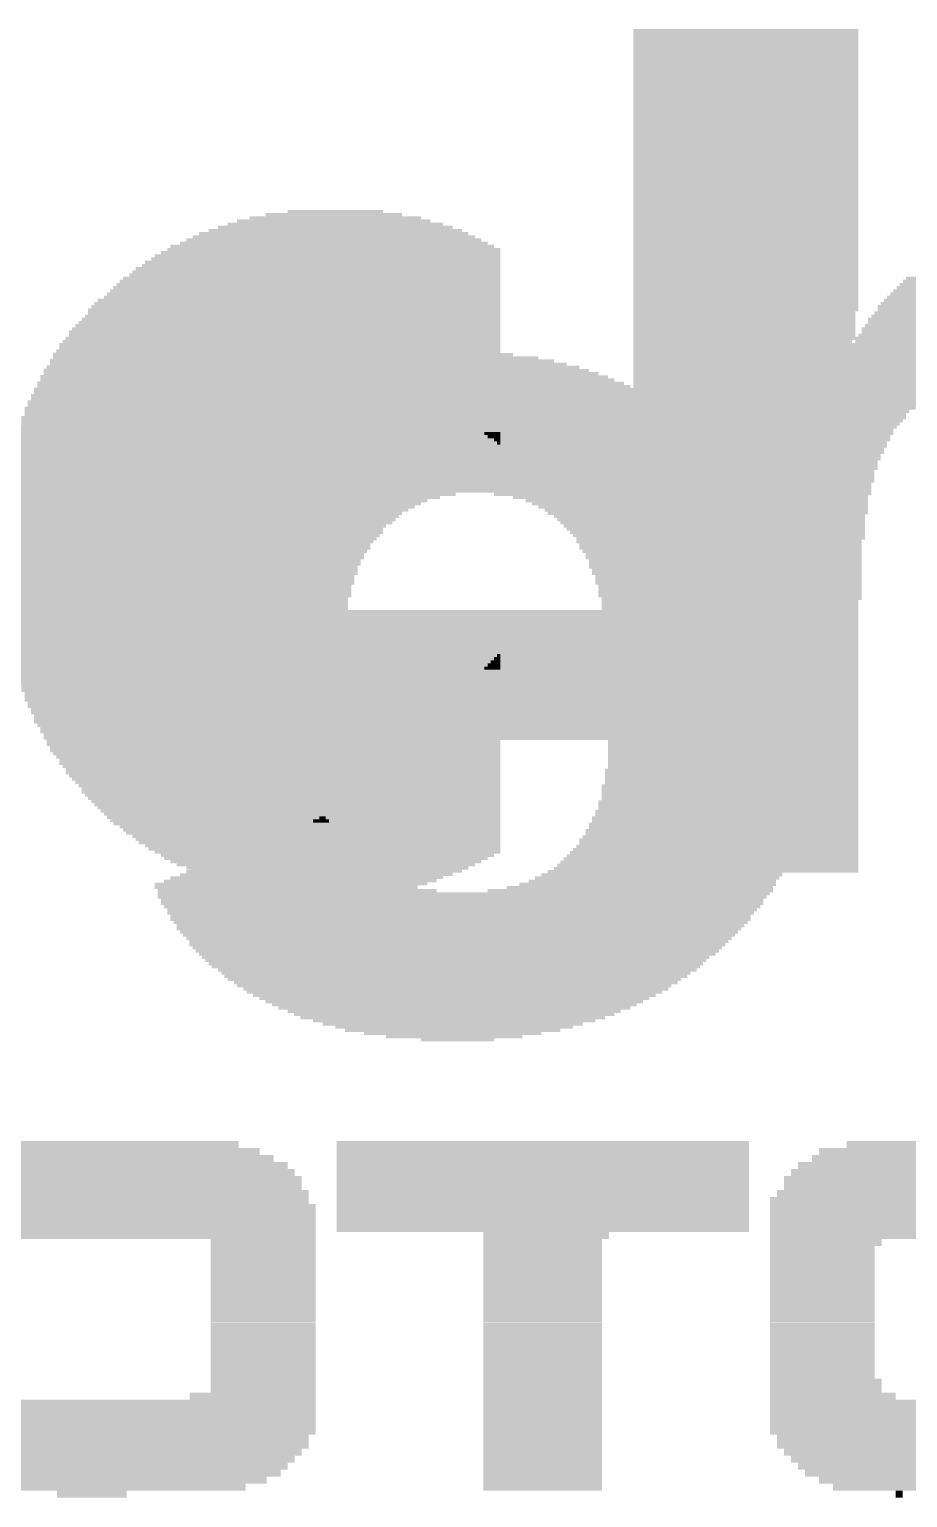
# Model space of a CAD drawing. Extents: x -21 to 88, y -12 to 76.
# Drawn here: x 48.31 to 51.08, y 33.715 to 38.344 of the extents above; entities that cross this region are included whole.
import ezdxf

# ---------------------------------------------------------------- set-up
doc = ezdxf.new("R2010")
doc.units = 0
doc.layers.add('21', color=253, linetype='CONTINUOUS')
doc.layers.add('22', color=253, linetype='CONTINUOUS')

# ---------------------------------------------------------------- blocks, each defined once
blk = doc.blocks.new('RECT')
blk.add_solid([(-0.5, -0.5), (0.5, -0.5), (-0.5, 0.5), (0.5, 0.5)])

msp = doc.modelspace()

# ---------------------------------------------------------------- block references
at = {"layer": '21'}
for p, xscale, yscale in [((50.57, 38.34), 0.71, 0.01), ((50.57, 38.33), 0.71, 0.01), ((50.57, 38.32), 0.71, 0.01), ((50.57, 38.31), 0.71, 0.01), ((50.57, 38.3), 0.71, 0.01), ((50.57, 38.29), 0.71, 0.01), ((50.57, 38.28), 0.71, 0.01), ((50.57, 38.27), 0.71, 0.01), ((50.57, 38.26), 0.71, 0.01), ((50.57, 38.25), 0.71, 0.01), ((50.57, 38.24), 0.71, 0.01), ((50.57, 38.23), 0.71, 0.01), ((50.57, 38.22), 0.71, 0.01), ((50.57, 38.21), 0.71, 0.01), ((50.57, 38.2), 0.71, 0.01), ((50.57, 38.19), 0.71, 0.01), ((50.57, 38.18), 0.71, 0.01), ((50.57, 38.17), 0.71, 0.01), ((50.57, 38.16), 0.71, 0.01), ((50.57, 38.15), 0.71, 0.01), ((50.57, 38.14), 0.71, 0.01), ((50.57, 38.13), 0.71, 0.01), ((50.57, 38.12), 0.71, 0.01), ((50.57, 38.11), 0.71, 0.01), ((50.57, 38.1), 0.71, 0.01), ((50.57, 38.09), 0.71, 0.01), ((50.57, 38.08), 0.71, 0.01), ((50.57, 38.07), 0.71, 0.01), ((50.57, 38.06), 0.71, 0.01), ((50.57, 38.05), 0.71, 0.01), ((50.57, 38.04), 0.71, 0.01), ((50.57, 38.03), 0.71, 0.01), ((50.57, 38.02), 0.71, 0.01), ((50.57, 38.01), 0.71, 0.01), ((50.57, 38), 0.71, 0.01), ((50.57, 37.99), 0.71, 0.01), ((50.57, 37.98), 0.71, 0.01), ((50.57, 37.97), 0.71, 0.01), ((50.57, 37.96), 0.71, 0.01), ((50.57, 37.95), 0.71, 0.01), ((50.57, 37.94), 0.71, 0.01), ((50.57, 37.93), 0.71, 0.01), ((50.57, 37.92), 0.71, 0.01), ((50.57, 37.91), 0.71, 0.01), ((50.57, 37.9), 0.71, 0.01), ((50.57, 37.89), 0.71, 0.01), ((50.57, 37.88), 0.71, 0.01), ((50.57, 37.87), 0.71, 0.01), ((50.57, 37.86), 0.71, 0.01), ((50.57, 37.85), 0.71, 0.01), ((50.57, 37.84), 0.71, 0.01), ((50.57, 37.83), 0.71, 0.01), ((50.57, 37.82), 0.71, 0.01), ((49.275, 37.77), 0.3, 0.01), ((50.57, 37.81), 0.71, 0.01), ((50.57, 37.8), 0.71, 0.01), ((50.57, 37.79), 0.71, 0.01), ((50.57, 37.78), 0.71, 0.01), ((50.57, 37.77), 0.71, 0.01), ((49.275, 37.73), 0.68, 0.01), ((49.27, 37.74), 0.61, 0.01), ((49.275, 37.75), 0.54, 0.01), ((49.27, 37.76), 0.43, 0.01), ((50.57, 37.76), 0.71, 0.01), ((50.57, 37.75), 0.71, 0.01), ((50.57, 37.74), 0.71, 0.01), ((50.57, 37.73), 0.71, 0.01), ((49.27, 37.68), 0.93, 0.01), ((49.27, 37.69), 0.89, 0.01), ((49.27, 37.7), 0.85, 0.01), ((49.275, 37.71), 0.8, 0.01), ((49.275, 37.72), 0.74, 0.01), ((50.57, 37.72), 0.71, 0.01), ((50.57, 37.71), 0.71, 0.01), ((50.57, 37.7), 0.71, 0.01), ((50.57, 37.69), 0.71, 0.01), ((50.57, 37.68), 0.71, 0.01), ((49.26, 37.64), 1.07, 0.01), ((49.27, 37.65), 1.05, 0.01), ((49.265, 37.66), 1.02, 0.01), ((49.27, 37.67), 0.97, 0.01), ((50.57, 37.67), 0.71, 0.01), ((50.57, 37.66), 0.71, 0.01), ((50.57, 37.65), 0.71, 0.01), ((50.57, 37.64), 0.71, 0.01), ((49.22, 37.59), 1.15, 0.01), ((49.23, 37.6), 1.13, 0.01), ((49.235, 37.61), 1.12, 0.01), ((49.245, 37.62), 1.1, 0.01), ((49.25, 37.63), 1.09, 0.01), ((50.57, 37.63), 0.71, 0.01), ((50.57, 37.62), 0.71, 0.01), ((50.57, 37.61), 0.71, 0.01), ((50.57, 37.6), 0.71, 0.01), ((50.57, 37.59), 0.71, 0.01), ((49.19, 37.54), 1.21, 0.01), ((49.195, 37.55), 1.2, 0.01), ((49.2, 37.56), 1.19, 0.01), ((49.21, 37.57), 1.17, 0.01), ((49.215, 37.58), 1.16, 0.01), ((50.57, 37.58), 0.71, 0.01), ((50.57, 37.57), 0.71, 0.01), ((50.57, 37.56), 0.71, 0.01), ((50.57, 37.55), 0.71, 0.01), ((50.57, 37.54), 0.71, 0.01), ((51.65, 37.54), 1.19, 0.01), ((51.65, 37.55), 1.17, 0.01), ((51.65, 37.56), 1.15, 0.01), ((49.17, 37.5), 1.25, 0.01), ((49.175, 37.51), 1.24, 0.01), ((49.18, 37.52), 1.23, 0.01), ((49.185, 37.53), 1.22, 0.01), ((50.57, 37.53), 0.71, 0.01), ((50.57, 37.52), 0.71, 0.01), ((50.57, 37.51), 0.71, 0.01), ((50.57, 37.5), 0.71, 0.01), ((51.645, 37.5), 1.26, 0.01), ((51.645, 37.51), 1.24, 0.01), ((51.645, 37.52), 1.22, 0.01), ((51.65, 37.53), 1.21, 0.01), ((49.145, 37.46), 1.3, 0.01), ((49.145, 37.45), 1.3, 0.01), ((49.15, 37.47), 1.29, 0.01), ((49.155, 37.48), 1.28, 0.01), ((49.16, 37.49), 1.27, 0.01), ((50.57, 37.49), 0.71, 0.01), ((50.57, 37.48), 0.71, 0.01), ((50.57, 37.47), 0.71, 0.01), ((50.57, 37.46), 0.71, 0.01), ((50.565, 37.45), 0.7, 0.01), ((51.64, 37.45), 1.33, 0.01), ((51.64, 37.47), 1.31, 0.01), ((51.64, 37.46), 1.31, 0.01), ((51.64, 37.48), 1.29, 0.01), ((51.64, 37.49), 1.27, 0.01), ((49.12, 37.4), 1.35, 0.01), ((49.125, 37.41), 1.34, 0.01), ((49.13, 37.42), 1.33, 0.01), ((49.135, 37.43), 1.32, 0.01), ((49.14, 37.44), 1.31, 0.01), ((50.565, 37.44), 0.7, 0.01), ((50.565, 37.43), 0.7, 0.01), ((50.565, 37.42), 0.7, 0.01), ((50.565, 37.41), 0.7, 0.01), ((50.565, 37.4), 0.7, 0.01), ((51.63, 37.4), 1.39, 0.01), ((51.635, 37.41), 1.38, 0.01), ((51.635, 37.43), 1.36, 0.01), ((51.635, 37.42), 1.36, 0.01), ((51.635, 37.44), 1.34, 0.01), ((49.105, 37.36), 1.38, 0.01), ((49.11, 37.37), 1.37, 0.01), ((49.115, 37.39), 1.36, 0.01), ((49.115, 37.38), 1.36, 0.01), ((50.565, 37.39), 0.7, 0.01), ((50.565, 37.38), 0.7, 0.01), ((51.275, 37.37), 2.12, 0.01), ((50.56, 37.36), 0.69, 0.01), ((51.63, 37.36), 1.43, 0.01), ((51.63, 37.38), 1.41, 0.01), ((51.635, 37.39), 1.4, 0.01), ((49.09, 37.32), 1.41, 0.01), ((49.09, 37.31), 1.41, 0.01), ((49.095, 37.33), 1.4, 0.01), ((49.1, 37.35), 1.39, 0.01), ((49.1, 37.34), 1.39, 0.01), ((51.28, 37.35), 2.13, 0.01), ((51.28, 37.34), 2.13, 0.01), ((51.285, 37.33), 2.14, 0.01), ((51.285, 37.32), 2.14, 0.01), ((51.285, 37.31), 2.14, 0.01), ((49.075, 37.27), 1.44, 0.01), ((49.08, 37.28), 1.43, 0.01), ((49.085, 37.3), 1.42, 0.01), ((49.085, 37.29), 1.42, 0.01), ((51.29, 37.3), 2.15, 0.01), ((51.29, 37.29), 2.15, 0.01), ((51.29, 37.28), 2.15, 0.01), ((51.29, 37.27), 2.15, 0.01), ((49.065, 37.23), 1.46, 0.01), ((49.065, 37.22), 1.46, 0.01), ((49.07, 37.25), 1.45, 0.01), ((49.07, 37.24), 1.45, 0.01), ((49.075, 37.26), 1.44, 0.01), ((51.29, 37.26), 2.15, 0.01), ((51.295, 37.25), 2.16, 0.01), ((51.295, 37.24), 2.16, 0.01), ((51.295, 37.23), 2.16, 0.01), ((50.74, 37.22), 1.05, 0.01), ((48.74, 37.17), 0.87, 0.01), ((48.77, 37.19), 0.91, 0.01), ((48.755, 37.18), 0.88, 0.01), ((48.82, 37.21), 0.99, 0.01), ((48.79, 37.2), 0.93, 0.01), ((49.625, 37.21), 0.34, 0.01), ((49.65, 37.2), 0.29, 0.01), ((49.67, 37.19), 0.25, 0.01), ((49.68, 37.18), 0.23, 0.01), ((49.695, 37.17), 0.2, 0.01), ((50.7, 37.2), 0.97, 0.01), ((50.69, 37.19), 0.95, 0.01), ((50.68, 37.18), 0.93, 0.01), ((50.67, 37.17), 0.91, 0.01), ((48.715, 37.15), 0.84, 0.01), ((48.705, 37.14), 0.82, 0.01), ((48.7, 37.13), 0.81, 0.01), ((48.73, 37.16), 0.85, 0.01), ((49.705, 37.16), 0.18, 0.01), ((49.71, 37.15), 0.17, 0.01), ((49.72, 37.14), 0.15, 0.01), ((49.73, 37.13), 0.13, 0.01), ((50.665, 37.16), 0.9, 0.01), ((50.66, 37.15), 0.89, 0.01), ((50.65, 37.14), 0.87, 0.01), ((50.645, 37.13), 0.86, 0.01), ((48.67, 37.09), 0.79, 0.01), ((48.665, 37.08), 0.78, 0.01), ((48.69, 37.12), 0.81, 0.01), ((48.685, 37.11), 0.8, 0.01), ((48.68, 37.1), 0.79, 0.01), ((49.74, 37.12), 0.11, 0.01), ((49.745, 37.11), 0.1, 0.01), ((49.75, 37.1), 0.09, 0.01), ((49.76, 37.09), 0.07, 0.01), ((49.765, 37.08), 0.06, 0.01), ((50.645, 37.12), 0.86, 0.01), ((50.64, 37.11), 0.85, 0.01), ((50.635, 37.1), 0.84, 0.01), ((50.63, 37.09), 0.83, 0.01), ((50.625, 37.08), 0.82, 0.01), ((48.635, 37.03), 0.76, 0.01), ((48.65, 37.06), 0.77, 0.01), ((48.645, 37.05), 0.76, 0.01), ((48.645, 37.04), 0.76, 0.01), ((48.66, 37.07), 0.77, 0.01), ((49.77, 37.07), 0.05, 0.01), ((49.775, 37.06), 0.04, 0.01), ((49.785, 37.05), 0.02, 0.01), ((49.79, 37.04), 0.01, 0.01), ((50.625, 37.07), 0.82, 0.01), ((50.62, 37.06), 0.81, 0.01), ((50.62, 37.05), 0.81, 0.01), ((50.615, 37.04), 0.8, 0.01), ((50.615, 37.03), 0.8, 0.01), ((48.62, 36.99), 0.75, 0.01), ((48.63, 37.02), 0.75, 0.01), ((48.63, 37.01), 0.75, 0.01), ((48.625, 37), 0.74, 0.01), ((50.61, 37.02), 0.79, 0.01), ((50.61, 37.01), 0.79, 0.01), ((50.605, 37), 0.78, 0.01), ((50.605, 36.99), 0.78, 0.01), ((48.6, 36.94), 0.73, 0.01), ((48.615, 36.98), 0.74, 0.01), ((48.615, 36.97), 0.74, 0.01), ((48.61, 36.96), 0.73, 0.01), ((48.61, 36.95), 0.73, 0.01), ((50.6, 36.98), 0.77, 0.01), ((50.6, 36.97), 0.77, 0.01), ((50.6, 36.96), 0.77, 0.01), ((50.595, 36.95), 0.76, 0.01), ((50.595, 36.94), 0.76, 0.01), ((48.6, 36.93), 0.73, 0.01), ((48.595, 36.92), 0.72, 0.01), ((48.595, 36.91), 0.72, 0.01), ((48.595, 36.9), 0.72, 0.01), ((50.595, 36.93), 0.76, 0.01), ((50.595, 36.92), 0.76, 0.01), ((50.59, 36.91), 0.75, 0.01), ((50.59, 36.9), 0.75, 0.01), ((48.585, 36.88), 0.72, 0.01), ((48.585, 36.87), 0.72, 0.01), ((48.585, 36.86), 0.72, 0.01), ((48.585, 36.85), 0.72, 0.01), ((48.595, 36.89), 0.72, 0.01), ((50.59, 36.89), 0.75, 0.01), ((50.59, 36.88), 0.75, 0.01), ((50.585, 36.87), 0.74, 0.01), ((50.585, 36.86), 0.74, 0.01), ((50.585, 36.85), 0.74, 0.01), ((48.585, 36.84), 0.72, 0.01), ((48.58, 36.83), 0.71, 0.01), ((48.58, 36.82), 0.71, 0.01), ((48.58, 36.81), 0.71, 0.01), ((48.58, 36.8), 0.71, 0.01), ((50.585, 36.84), 0.74, 0.01), ((50.585, 36.83), 0.74, 0.01), ((50.585, 36.82), 0.74, 0.01), ((50.58, 36.81), 0.73, 0.01), ((50.58, 36.8), 0.73, 0.01), ((48.575, 36.78), 0.72, 0.01), ((48.575, 36.77), 0.72, 0.01), ((48.575, 36.76), 0.72, 0.01), ((48.58, 36.79), 0.71, 0.01), ((50.58, 36.79), 0.73, 0.01), ((50.58, 36.78), 0.73, 0.01), ((50.58, 36.77), 0.73, 0.01), ((50.58, 36.76), 0.73, 0.01), ((48.575, 36.75), 0.72, 0.01), ((48.57, 36.74), 0.71, 0.01), ((48.57, 36.73), 0.71, 0.01), ((48.57, 36.72), 0.71, 0.01), ((48.57, 36.71), 0.71, 0.01), ((50.58, 36.75), 0.73, 0.01), ((50.58, 36.74), 0.73, 0.01), ((50.575, 36.73), 0.72, 0.01), ((50.575, 36.72), 0.72, 0.01), ((50.575, 36.71), 0.72, 0.01), ((48.57, 36.7), 0.71, 0.01), ((48.57, 36.69), 0.71, 0.01), ((48.57, 36.68), 0.71, 0.01), ((48.57, 36.67), 0.71, 0.01), ((48.57, 36.66), 0.71, 0.01), ((50.575, 36.7), 0.72, 0.01), ((50.575, 36.69), 0.72, 0.01), ((50.575, 36.68), 0.72, 0.01), ((50.575, 36.67), 0.72, 0.01), ((50.575, 36.66), 0.72, 0.01), ((48.575, 36.65), 0.72, 0.01), ((48.575, 36.64), 0.72, 0.01), ((48.575, 36.63), 0.72, 0.01), ((48.575, 36.62), 0.72, 0.01), ((50.575, 36.65), 0.72, 0.01), ((50.575, 36.64), 0.72, 0.01), ((50.575, 36.63), 0.72, 0.01), ((50.575, 36.62), 0.72, 0.01), ((48.575, 36.61), 0.72, 0.01), ((48.58, 36.6), 0.71, 0.01), ((48.58, 36.59), 0.71, 0.01), ((48.58, 36.58), 0.71, 0.01), ((48.585, 36.57), 0.72, 0.01), ((50.575, 36.61), 0.72, 0.01), ((50.575, 36.6), 0.72, 0.01), ((50.575, 36.59), 0.72, 0.01), ((50.575, 36.58), 0.72, 0.01), ((50.575, 36.57), 0.72, 0.01), ((48.585, 36.56), 0.72, 0.01), ((48.585, 36.55), 0.72, 0.01), ((48.585, 36.54), 0.72, 0.01), ((48.59, 36.53), 0.73, 0.01), ((48.59, 36.52), 0.73, 0.01), ((50.575, 36.56), 0.72, 0.01), ((50.575, 36.55), 0.72, 0.01), ((50.57, 36.54), 0.71, 0.01), ((50.57, 36.53), 0.71, 0.01), ((50.57, 36.52), 0.71, 0.01), ((48.59, 36.51), 0.73, 0.01), ((48.595, 36.5), 0.72, 0.01), ((48.6, 36.49), 0.73, 0.01), ((48.6, 36.48), 0.73, 0.01), ((50.57, 36.51), 0.71, 0.01), ((50.57, 36.5), 0.71, 0.01), ((50.57, 36.49), 0.71, 0.01), ((50.57, 36.48), 0.71, 0.01), ((48.6, 36.47), 0.73, 0.01), ((48.605, 36.46), 0.74, 0.01), ((48.605, 36.45), 0.74, 0.01), ((48.61, 36.44), 0.75, 0.01), ((48.615, 36.43), 0.74, 0.01), ((50.57, 36.47), 0.71, 0.01), ((50.57, 36.46), 0.71, 0.01), ((50.57, 36.45), 0.71, 0.01), ((50.57, 36.44), 0.71, 0.01), ((50.57, 36.43), 0.71, 0.01), ((48.62, 36.42), 0.75, 0.01), ((48.62, 36.41), 0.75, 0.01), ((48.625, 36.4), 0.76, 0.01), ((48.635, 36.39), 0.76, 0.01), ((50.57, 36.42), 0.71, 0.01), ((50.57, 36.41), 0.71, 0.01), ((50.57, 36.4), 0.71, 0.01), ((50.57, 36.39), 0.71, 0.01), ((48.635, 36.38), 0.76, 0.01), ((48.64, 36.37), 0.77, 0.01), ((48.645, 36.36), 0.78, 0.01), ((48.65, 36.35), 0.79, 0.01), ((48.655, 36.34), 0.78, 0.01), ((49.775, 36.34), 0.04, 0.01), ((49.78, 36.35), 0.03, 0.01), ((49.785, 36.36), 0.02, 0.01), ((49.79, 36.37), 0.01, 0.01), ((50.57, 36.38), 0.71, 0.01), ((50.57, 36.37), 0.71, 0.01), ((50.57, 36.36), 0.71, 0.01), ((50.57, 36.35), 0.71, 0.01), ((50.57, 36.34), 0.71, 0.01), ((48.66, 36.33), 0.79, 0.01), ((48.665, 36.32), 0.8, 0.01), ((48.675, 36.31), 0.8, 0.01), ((48.68, 36.3), 0.81, 0.01), ((48.69, 36.29), 0.83, 0.01), ((49.745, 36.29), 0.1, 0.01), ((49.75, 36.3), 0.09, 0.01), ((49.755, 36.31), 0.08, 0.01), ((49.76, 36.32), 0.07, 0.01), ((49.77, 36.33), 0.05, 0.01), ((50.57, 36.33), 0.71, 0.01), ((50.57, 36.32), 0.71, 0.01), ((50.57, 36.31), 0.71, 0.01), ((50.57, 36.3), 0.71, 0.01), ((50.57, 36.29), 0.71, 0.01), ((48.7, 36.28), 0.83, 0.01), ((48.71, 36.27), 0.85, 0.01), ((48.715, 36.26), 0.86, 0.01), ((48.73, 36.25), 0.87, 0.01), ((49.71, 36.25), 0.17, 0.01), ((49.72, 36.26), 0.15, 0.01), ((49.725, 36.27), 0.14, 0.01), ((49.735, 36.28), 0.12, 0.01), ((50.57, 36.28), 0.71, 0.01), ((50.57, 36.27), 0.71, 0.01), ((50.57, 36.26), 0.71, 0.01), ((50.57, 36.25), 0.71, 0.01), ((48.74, 36.24), 0.89, 0.01), ((48.755, 36.23), 0.92, 0.01), ((48.775, 36.22), 0.94, 0.01), ((48.795, 36.21), 0.98, 0.01), ((48.84, 36.2), 1.05, 0.01), ((49.625, 36.2), 0.34, 0.01), ((49.655, 36.21), 0.28, 0.01), ((49.675, 36.22), 0.24, 0.01), ((49.685, 36.23), 0.22, 0.01), ((49.7, 36.24), 0.19, 0.01), ((50.57, 36.24), 0.71, 0.01), ((50.57, 36.23), 0.71, 0.01), ((50.57, 36.22), 0.71, 0.01), ((50.57, 36.21), 0.71, 0.01), ((50.57, 36.2), 0.71, 0.01), ((49.055, 36.19), 1.48, 0.01), ((49.06, 36.18), 1.47, 0.01), ((49.06, 36.17), 1.47, 0.01), ((49.06, 36.16), 1.47, 0.01), ((49.065, 36.15), 1.46, 0.01), ((50.57, 36.19), 0.71, 0.01), ((50.57, 36.18), 0.71, 0.01), ((50.57, 36.17), 0.71, 0.01), ((50.57, 36.16), 0.71, 0.01), ((50.57, 36.15), 0.71, 0.01), ((49.07, 36.14), 1.45, 0.01), ((49.07, 36.13), 1.45, 0.01), ((49.075, 36.12), 1.44, 0.01), ((49.075, 36.11), 1.44, 0.01), ((50.57, 36.14), 0.71, 0.01), ((50.57, 36.13), 0.71, 0.01), ((50.57, 36.12), 0.71, 0.01), ((50.57, 36.11), 0.71, 0.01), ((49.08, 36.1), 1.43, 0.01), ((49.08, 36.09), 1.43, 0.01), ((49.085, 36.08), 1.42, 0.01), ((49.085, 36.07), 1.42, 0.01), ((49.09, 36.06), 1.41, 0.01), ((50.57, 36.1), 0.71, 0.01), ((50.57, 36.09), 0.71, 0.01), ((50.57, 36.08), 0.71, 0.01), ((50.57, 36.07), 0.71, 0.01), ((50.57, 36.06), 0.71, 0.01), ((49.095, 36.05), 1.4, 0.01), ((49.1, 36.04), 1.39, 0.01), ((49.1, 36.03), 1.39, 0.01), ((49.105, 36.02), 1.38, 0.01), ((50.57, 36.05), 0.71, 0.01), ((50.57, 36.04), 0.71, 0.01), ((50.57, 36.03), 0.71, 0.01), ((50.57, 36.02), 0.71, 0.01), ((49.11, 36.01), 1.37, 0.01), ((49.11, 36), 1.37, 0.01), ((49.115, 35.99), 1.36, 0.01), ((49.12, 35.98), 1.35, 0.01), ((49.125, 35.97), 1.34, 0.01), ((50.57, 36.01), 0.71, 0.01), ((50.57, 36), 0.71, 0.01), ((50.57, 35.99), 0.71, 0.01), ((50.57, 35.98), 0.71, 0.01), ((50.57, 35.97), 0.71, 0.01), ((49.13, 35.96), 1.33, 0.01), ((49.135, 35.95), 1.32, 0.01), ((49.135, 35.94), 1.32, 0.01), ((49.14, 35.93), 1.31, 0.01), ((49.145, 35.92), 1.3, 0.01), ((50.57, 35.96), 0.71, 0.01), ((50.57, 35.95), 0.71, 0.01), ((50.57, 35.94), 0.71, 0.01), ((50.57, 35.93), 0.71, 0.01), ((50.57, 35.92), 0.71, 0.01), ((49.15, 35.91), 1.29, 0.01), ((49.155, 35.9), 1.28, 0.01), ((49.16, 35.89), 1.27, 0.01), ((49.165, 35.88), 1.26, 0.01), ((50.57, 35.91), 0.71, 0.01), ((50.57, 35.9), 0.71, 0.01), ((50.57, 35.89), 0.71, 0.01), ((50.57, 35.88), 0.71, 0.01), ((49.17, 35.87), 1.25, 0.01), ((49.175, 35.86), 1.24, 0.01), ((49.18, 35.85), 1.23, 0.01), ((49.185, 35.84), 1.22, 0.01), ((49.195, 35.83), 1.2, 0.01), ((50.57, 35.87), 0.71, 0.01), ((50.57, 35.86), 0.71, 0.01), ((50.57, 35.85), 0.71, 0.01), ((50.57, 35.84), 0.71, 0.01), ((50.57, 35.83), 0.71, 0.01), ((49.2, 35.82), 1.19, 0.01), ((49.205, 35.81), 1.18, 0.01), ((49.215, 35.8), 1.16, 0.01), ((49.22, 35.79), 1.15, 0.01), ((49.225, 35.78), 1.14, 0.01), ((50.57, 35.82), 0.71, 0.01), ((50.57, 35.81), 0.71, 0.01), ((50.57, 35.8), 0.71, 0.01), ((50.57, 35.79), 0.71, 0.01), ((50.57, 35.78), 0.71, 0.01), ((49.235, 35.77), 1.12, 0.01), ((49.24, 35.76), 1.11, 0.01), ((49.25, 35.75), 1.09, 0.01), ((49.25, 35.74), 1.05, 0.01), ((50.57, 35.77), 0.71, 0.01), ((50.57, 35.76), 0.71, 0.01), ((50.57, 35.75), 0.71, 0.01), ((50.57, 35.74), 0.71, 0.01), ((49.245, 35.73), 1.02, 0.01), ((49.245, 35.72), 0.98, 0.01), ((49.245, 35.71), 0.94, 0.01), ((49.25, 35.7), 0.89, 0.01), ((49.25, 35.69), 0.85, 0.01), ((50.57, 35.73), 0.71, 0.01), ((50.57, 35.72), 0.71, 0.01), ((50.57, 35.71), 0.71, 0.01), ((50.57, 35.7), 0.71, 0.01), ((50.57, 35.69), 0.71, 0.01), ((49.245, 35.68), 0.8, 0.01), ((49.245, 35.67), 0.74, 0.01), ((49.25, 35.66), 0.69, 0.01), ((49.25, 35.65), 0.63, 0.01), ((49.255, 35.64), 0.56, 0.01), ((49.25, 35.63), 0.47, 0.01), ((49.255, 35.62), 0.36, 0.01), ((49.245, 35.61), 0.18, 0.01), ((48.4961, 34.8063), 1.0803, 0.022), ((48.4961, 34.8283), 0.948, 0.022), ((49.9291, 34.8283), 1.3008, 0.022), ((49.9291, 34.8063), 1.3008, 0.022), ((51.3512, 34.8063), 1.1024, 0.022), ((51.3622, 34.8283), 0.948, 0.022), ((48.5071, 34.7622), 1.2346, 0.022), ((48.4961, 34.7842), 1.1685, 0.022), ((49.9291, 34.7842), 1.3008, 0.022), ((49.9291, 34.7622), 1.3008, 0.022), ((51.3622, 34.7622), 1.2567, 0.022), ((51.3622, 34.7842), 1.1685, 0.022), ((48.4961, 34.7181), 1.3449, 0.022), ((48.4961, 34.7401), 1.3008, 0.022), ((49.9291, 34.7401), 1.3008, 0.022), ((49.9291, 34.7181), 1.3008, 0.022), ((51.3512, 34.7181), 1.3228, 0.022), ((51.3512, 34.7401), 1.2787, 0.022), ((48.4961, 34.674), 1.389, 0.0221), ((48.4961, 34.6961), 1.3449, 0.022), ((49.9291, 34.6961), 1.3008, 0.022), ((49.9291, 34.674), 1.3008, 0.0221), ((51.3622, 34.674), 1.389, 0.0221), ((51.3622, 34.6961), 1.3449, 0.022), ((48.4961, 34.6299), 1.4331, 0.022), ((48.4961, 34.652), 1.389, 0.022), ((49.9291, 34.652), 1.3008, 0.022), ((49.9291, 34.6299), 1.3008, 0.022), ((51.3512, 34.652), 1.411, 0.022), ((51.3512, 34.6299), 1.411, 0.022), ((48.4961, 34.6079), 1.4331, 0.022), ((48.4961, 34.5858), 1.4331, 0.022), ((49.9291, 34.6079), 1.3008, 0.022), ((49.9291, 34.5858), 1.3008, 0.022), ((51.3512, 34.6079), 1.411, 0.022), ((51.3622, 34.5858), 1.4331, 0.022), ((48.4961, 34.5638), 1.4331, 0.022), ((48.4961, 34.5417), 1.4331, 0.022), ((49.9291, 34.5638), 1.3008, 0.022), ((49.9401, 34.5417), 0.3968, 0.022), ((51.3622, 34.5638), 1.4331, 0.022), ((51.3622, 34.5417), 1.4331, 0.022), ((49.0472, 34.5197), 0.3307, 0.022), ((49.0472, 34.4976), 0.3307, 0.022), ((49.9291, 34.5197), 0.3748, 0.022), ((49.9291, 34.4976), 0.3748, 0.022), ((50.822, 34.5197), 0.3528, 0.022), ((50.811, 34.4976), 0.3307, 0.022), ((49.0472, 34.4756), 0.3307, 0.022), ((49.0472, 34.4535), 0.3307, 0.0221), ((49.0472, 34.4315), 0.3307, 0.022), ((49.9291, 34.4756), 0.3748, 0.022), ((49.9291, 34.4535), 0.3748, 0.0221), ((49.9291, 34.4315), 0.3748, 0.022), ((50.811, 34.4756), 0.3307, 0.022), ((50.811, 34.4535), 0.3307, 0.0221), ((50.811, 34.4315), 0.3307, 0.022), ((49.0472, 34.4094), 0.3307, 0.022), ((49.0472, 34.3874), 0.3307, 0.022), ((49.9291, 34.4094), 0.3748, 0.022), ((49.9291, 34.3874), 0.3748, 0.022), ((50.811, 34.4094), 0.3307, 0.022), ((50.811, 34.3874), 0.3307, 0.022), ((49.0472, 34.3653), 0.3307, 0.022), ((49.0472, 34.3433), 0.3307, 0.022), ((49.9291, 34.3653), 0.3748, 0.022), ((49.9291, 34.3433), 0.3748, 0.022), ((50.811, 34.3653), 0.3307, 0.022), ((50.811, 34.3433), 0.3307, 0.022), ((49.0472, 34.3212), 0.3307, 0.022), ((49.0472, 34.2992), 0.3307, 0.022), ((49.9291, 34.3212), 0.3748, 0.022), ((49.9291, 34.2992), 0.3748, 0.022), ((50.811, 34.3212), 0.3307, 0.022), ((50.811, 34.2992), 0.3307, 0.022), ((49.0472, 34.2772), 0.3307, 0.022), ((49.0472, 34.2551), 0.3307, 0.022), ((49.9291, 34.2772), 0.3748, 0.022), ((49.9291, 34.2551), 0.3748, 0.022), ((50.811, 34.2772), 0.3307, 0.022), ((50.811, 34.2551), 0.3307, 0.022), ((49.0472, 34.2331), 0.3307, 0.0221), ((49.0472, 34.211), 0.3307, 0.022), ((49.9291, 34.2331), 0.3748, 0.0221), ((49.9291, 34.211), 0.3748, 0.022), ((50.811, 34.2331), 0.3307, 0.0221), ((50.811, 34.211), 0.3307, 0.022), ((49.0472, 34.189), 0.3307, 0.022), ((49.0472, 34.1669), 0.3307, 0.022), ((49.9291, 34.189), 0.3748, 0.022), ((49.9291, 34.1669), 0.3748, 0.022), ((50.811, 34.189), 0.3307, 0.022), ((50.811, 34.1669), 0.3307, 0.022), ((49.0472, 34.1449), 0.3307, 0.022), ((49.0472, 34.1228), 0.3307, 0.022), ((49.9291, 34.1449), 0.3748, 0.022), ((49.9291, 34.1228), 0.3748, 0.022), ((50.811, 34.1449), 0.3307, 0.022), ((50.811, 34.1228), 0.3307, 0.022), ((49.0472, 34.1008), 0.3307, 0.022), ((49.0472, 34.0787), 0.3307, 0.022), ((49.9291, 34.1008), 0.3748, 0.022), ((49.9291, 34.0787), 0.3748, 0.022), ((50.822, 34.0787), 0.3528, 0.022), ((50.811, 34.1008), 0.3307, 0.022), ((49.0142, 34.0346), 0.3969, 0.0221), ((49.0472, 34.0567), 0.3307, 0.022), ((49.9291, 34.0567), 0.3748, 0.022), ((49.9291, 34.0346), 0.3748, 0.0221), ((50.822, 34.0567), 0.3528, 0.022), ((50.8441, 34.0346), 0.3969, 0.0221), ((48.4961, 34.0126), 1.4331, 0.022), ((48.4961, 33.9905), 1.4331, 0.022), ((48.4961, 33.9685), 1.4331, 0.022), ((49.9291, 34.0126), 0.3748, 0.022), ((49.9291, 33.9905), 0.3748, 0.022), ((49.9291, 33.9685), 0.3748, 0.022), ((51.3622, 34.0126), 1.4331, 0.022), ((51.3622, 33.9905), 1.4331, 0.022), ((51.3622, 33.9685), 1.4331, 0.022), ((48.4961, 33.9464), 1.4331, 0.022), ((48.5071, 33.9244), 1.411, 0.022), ((49.9291, 33.9464), 0.3748, 0.022), ((49.9291, 33.9244), 0.3748, 0.022), ((51.3622, 33.9464), 1.4331, 0.022), ((51.3512, 33.9244), 1.411, 0.022), ((48.4961, 33.9024), 1.389, 0.022), ((48.5071, 33.8803), 1.3669, 0.022), ((49.9291, 33.9024), 0.3748, 0.022), ((49.9291, 33.8803), 0.3748, 0.022), ((51.3622, 33.9024), 1.389, 0.022), ((51.3512, 33.8803), 1.3669, 0.022), ((48.4961, 33.8583), 1.3449, 0.022), ((48.4961, 33.8362), 1.3008, 0.022), ((49.9291, 33.8583), 0.3748, 0.022), ((49.9291, 33.8362), 0.3748, 0.022), ((51.3622, 33.8583), 1.3449, 0.022), ((51.3622, 33.8362), 1.3008, 0.022), ((48.4961, 33.8142), 1.2567, 0.0221), ((48.4961, 33.7921), 1.2126, 0.022), ((49.9291, 33.8142), 0.3748, 0.0221), ((49.9291, 33.7921), 0.3748, 0.022), ((51.3622, 33.8142), 1.2567, 0.0221), ((51.3622, 33.7921), 1.2126, 0.022), ((48.4961, 33.7701), 1.1244, 0.022), ((48.4961, 33.748), 0.9921, 0.022), ((49.9291, 33.7701), 0.3748, 0.022), ((49.9291, 33.748), 0.3748, 0.022), ((51.3622, 33.7701), 1.1244, 0.022), ((51.3512, 33.748), 1.0142, 0.022), ((48.5071, 33.726), 0.2205, 0.022), ((51.0535, 33.726), 0.022, 0.022)]:
    msp.add_blockref('RECT', p, dxfattribs=dict(at, xscale=xscale, yscale=yscale))
at = {"layer": '21', "yscale": 0.01}
msp.add_blockref('RECT', (50.715, 37.21), dxfattribs=at)
at = {"layer": '22', "yscale": 0.01, "rotation": 180}
for p, xscale in [((49.685, 37.3085), 0.46), ((49.685, 37.3185), 0.3), ((49.685, 37.2685), 0.78), ((49.685, 37.2785), 0.72), ((49.685, 37.2885), 0.64), ((49.685, 37.2985), 0.56), ((49.69, 37.2185), 1.03), ((49.69, 37.2285), 0.99), ((49.685, 37.2385), 0.94), ((49.685, 37.2485), 0.9), ((49.685, 37.2585), 0.84), ((49.69, 37.1685), 1.21), ((49.69, 37.1785), 1.17), ((49.69, 37.1885), 1.15), ((49.69, 37.1985), 1.11), ((49.69, 37.2085), 1.07), ((49.69, 37.1285), 1.33), ((49.69, 37.1385), 1.31), ((49.69, 37.1485), 1.27), ((49.69, 37.1585), 1.25), ((49.695, 37.0785), 1.46), ((49.695, 37.0885), 1.44), ((49.69, 37.0985), 1.41), ((49.695, 37.1085), 1.38), ((49.695, 37.1185), 1.36), ((49.695, 37.0385), 1.54), ((49.695, 37.0485), 1.52), ((49.695, 37.0585), 1.5), ((49.695, 37.0685), 1.48), ((49.7, 36.9885), 1.65), ((49.7, 36.9985), 1.63), ((49.7, 37.0085), 1.61), ((49.7, 37.0185), 1.59), ((49.7, 37.0285), 1.57), ((49.7, 36.9385), 1.73), ((49.7, 36.9485), 1.71), ((49.695, 36.9685), 1.68), ((49.7, 36.9585), 1.69), ((49.695, 36.9785), 1.66), ((49.7, 36.8985), 1.79), ((49.7, 36.9185), 1.77), ((49.705, 36.9085), 1.78), ((49.7, 36.9285), 1.75), ((49.16, 36.8485), 0.77), ((49.195, 36.8685), 0.82), ((49.175, 36.8585), 0.78), ((49.225, 36.8785), 0.86), ((49.705, 36.8885), 1.8), ((50.195, 36.8785), 0.84), ((50.23, 36.8685), 0.79), ((50.25, 36.8585), 0.75), ((50.265, 36.8485), 0.74), ((49.105, 36.7985), 0.72), ((49.12, 36.8185), 0.73), ((49.115, 36.8085), 0.72), ((49.145, 36.8385), 0.76), ((49.135, 36.8285), 0.74), ((50.28, 36.8385), 0.73), ((50.29, 36.8285), 0.71), ((50.3, 36.8185), 0.71), ((50.315, 36.8085), 0.7), ((50.32, 36.7985), 0.69), ((49.075, 36.7585), 0.7), ((49.085, 36.7785), 0.7), ((49.08, 36.7685), 0.69), ((49.1, 36.7885), 0.71), ((50.33, 36.7885), 0.69), ((50.335, 36.7785), 0.68), ((50.345, 36.7685), 0.68), ((50.355, 36.7585), 0.68), ((49.045, 36.7185), 0.68), ((49.045, 36.7085), 0.68), ((49.06, 36.7385), 0.69), ((49.055, 36.7285), 0.68), ((49.07, 36.7485), 0.69), ((50.36, 36.7485), 0.67), ((50.37, 36.7385), 0.67), ((50.37, 36.7285), 0.67), ((50.38, 36.7185), 0.67), ((50.38, 36.7085), 0.67), ((49.02, 36.6685), 0.67), ((49.035, 36.6985), 0.68), ((49.03, 36.6885), 0.67), ((49.03, 36.6785), 0.67), ((50.385, 36.6985), 0.66), ((50.395, 36.6885), 0.66), ((50.395, 36.6785), 0.66), ((50.405, 36.6685), 0.66), ((49, 36.6185), 0.67), ((49.01, 36.6385), 0.67), ((49.01, 36.6285), 0.67), ((49.02, 36.6585), 0.67), ((49.015, 36.6485), 0.66), ((50.405, 36.6585), 0.66), ((50.41, 36.6485), 0.67), ((50.415, 36.6385), 0.66), ((50.415, 36.6285), 0.66), ((50.425, 36.6185), 0.66), ((48.99, 36.5785), 0.67), ((48.99, 36.5685), 0.67), ((49, 36.6085), 0.67), ((49, 36.5985), 0.67), ((48.995, 36.5885), 0.66), ((50.425, 36.6085), 0.66), ((50.425, 36.5985), 0.66), ((50.435, 36.5885), 0.66), ((50.435, 36.5785), 0.66), ((50.435, 36.5685), 0.66), ((48.98, 36.5385), 0.67), ((48.98, 36.5285), 0.67), ((48.99, 36.5585), 0.67), ((48.985, 36.5485), 0.66), ((50.44, 36.5585), 0.67), ((50.445, 36.5485), 0.66), ((50.445, 36.5385), 0.66), ((50.45, 36.5285), 0.67), ((49.71, 36.5085), 2.15), ((49.71, 36.4985), 2.15), ((49.715, 36.4885), 2.16), ((49.715, 36.4785), 2.16), ((48.98, 36.5185), 0.67), ((50.45, 36.5185), 0.67), ((49.71, 36.4485), 2.17), ((49.715, 36.4385), 2.18), ((49.715, 36.4285), 2.18), ((49.715, 36.4685), 2.16), ((49.715, 36.4585), 2.16), ((49.71, 36.3985), 2.19), ((49.71, 36.3885), 2.19), ((49.715, 36.4185), 2.18), ((49.715, 36.4085), 2.18), ((49.71, 36.3785), 2.19), ((49.71, 36.3685), 2.19), ((49.715, 36.3585), 2.2), ((49.715, 36.3485), 2.2), ((49.715, 36.3385), 2.2), ((49.71, 36.3085), 2.21), ((49.71, 36.2985), 2.21), ((49.71, 36.2885), 2.21), ((49.715, 36.3285), 2.2), ((49.715, 36.3185), 2.2), ((49.71, 36.2785), 2.21), ((49.71, 36.2685), 2.21), ((49.71, 36.2585), 2.21), ((49.71, 36.2485), 2.21), ((49.71, 36.2385), 2.21), ((49.71, 36.2285), 2.21), ((49.71, 36.2185), 2.21), ((49.71, 36.2085), 2.21), ((49.71, 36.1985), 2.21), ((49.71, 36.1885), 2.21), ((49.71, 36.1785), 2.21), ((49.71, 36.1685), 2.21), ((49.71, 36.1585), 2.21), ((49.71, 36.1485), 2.21), ((49.71, 36.1385), 2.21), ((49.71, 36.1285), 2.21), ((49.71, 36.1185), 2.21), ((49.71, 36.1085), 2.21), ((50.475, 36.0985), 0.68), ((50.475, 36.0885), 0.68), ((50.47, 36.0785), 0.67), ((50.47, 36.0685), 0.67), ((50.47, 36.0585), 0.67), ((50.47, 36.0485), 0.67), ((50.47, 36.0385), 0.67), ((50.47, 36.0285), 0.67), ((50.47, 36.0185), 0.67), ((50.465, 36.0085), 0.68), ((50.46, 35.9985), 0.67), ((50.46, 35.9885), 0.67), ((50.46, 35.9785), 0.67), ((50.46, 35.9685), 0.67), ((50.45, 35.9585), 0.67), ((50.45, 35.9485), 0.67), ((50.45, 35.9385), 0.67), ((50.45, 35.9285), 0.67), ((50.445, 35.9185), 0.66), ((50.43, 35.8785), 0.67), ((50.44, 35.9085), 0.67), ((50.44, 35.8985), 0.67), ((50.44, 35.8885), 0.67), ((49.21, 35.8285), 0.11), ((49.22, 35.8385), 0.09), ((49.23, 35.8485), 0.05), ((49.235, 35.8585), 0.02), ((50.415, 35.8385), 0.68), ((50.415, 35.8285), 0.68), ((50.425, 35.8585), 0.68), ((50.42, 35.8485), 0.67), ((50.43, 35.8685), 0.67), ((49.175, 35.7885), 0.24), ((49.18, 35.7985), 0.21), ((49.19, 35.8085), 0.17), ((49.2, 35.8185), 0.15), ((50.39, 35.7885), 0.69), ((50.4, 35.7985), 0.69), ((50.405, 35.8185), 0.68), ((50.405, 35.8085), 0.68), ((49.135, 35.7385), 0.4), ((49.14, 35.7485), 0.37), ((49.15, 35.7585), 0.33), ((49.155, 35.7685), 0.3), ((49.17, 35.7785), 0.27), ((50.36, 35.7385), 0.71), ((50.365, 35.7485), 0.7), ((50.375, 35.7585), 0.7), ((50.38, 35.7685), 0.69), ((50.39, 35.7785), 0.69), ((49.105, 35.6885), 0.6), ((49.115, 35.6985), 0.56), ((49.115, 35.7085), 0.52), ((49.125, 35.7185), 0.48), ((49.125, 35.7285), 0.44), ((50.315, 35.6885), 0.74), ((50.33, 35.6985), 0.73), ((50.335, 35.7085), 0.72), ((50.345, 35.7185), 0.72), ((50.35, 35.7285), 0.71), ((49.105, 35.6485), 0.8), ((49.1, 35.6585), 0.73), ((49.1, 35.6685), 0.69), ((49.105, 35.6785), 0.64), ((50.26, 35.6485), 0.81), ((50.275, 35.6585), 0.78), ((50.29, 35.6685), 0.77), ((50.305, 35.6785), 0.76), ((49.12, 35.6385), 0.83), ((49.155, 35.6285), 0.88), ((49.68, 35.6185), 1.93), ((49.675, 35.6085), 1.92), ((49.675, 35.5985), 1.9), ((50.205, 35.6285), 0.9), ((50.235, 35.6385), 0.84), ((49.675, 35.5885), 1.9), ((49.675, 35.5785), 1.88), ((49.675, 35.5685), 1.86), ((49.67, 35.5585), 1.85), ((49.67, 35.5485), 1.83), ((49.67, 35.5385), 1.83), ((49.67, 35.5285), 1.81), ((49.67, 35.5185), 1.79), ((49.665, 35.5085), 1.78), ((49.665, 35.4985), 1.76), ((49.665, 35.4885), 1.74), ((49.665, 35.4785), 1.72), ((49.665, 35.4685), 1.7), ((49.66, 35.4585), 1.69), ((49.66, 35.4485), 1.67), ((49.66, 35.4385), 1.65), ((49.66, 35.4285), 1.63), ((49.655, 35.4185), 1.6), ((49.655, 35.4085), 1.58), ((49.655, 35.3985), 1.56), ((49.655, 35.3885), 1.54), ((49.66, 35.3785), 1.51), ((49.655, 35.3685), 1.48), ((49.655, 35.3585), 1.46), ((49.65, 35.3485), 1.43), ((49.655, 35.3385), 1.4), ((49.65, 35.3285), 1.37), ((49.655, 35.3185), 1.34), ((49.65, 35.3085), 1.31), ((49.65, 35.2985), 1.27), ((49.65, 35.2885), 1.23), ((49.65, 35.2785), 1.19), ((49.65, 35.2685), 1.15), ((49.65, 35.2585), 1.11), ((49.65, 35.2485), 1.05), ((49.65, 35.2385), 1.01), ((49.645, 35.2285), 0.96), ((49.65, 35.2185), 0.89), ((49.645, 35.2085), 0.82), ((49.65, 35.1985), 0.75), ((49.645, 35.1885), 0.68), ((49.645, 35.1785), 0.56), ((49.65, 35.1685), 0.43), ((49.66, 35.1585), 0.23)]:
    msp.add_blockref('RECT', p, dxfattribs=dict(at, xscale=xscale))

doc.saveas('drawing.dxf')
